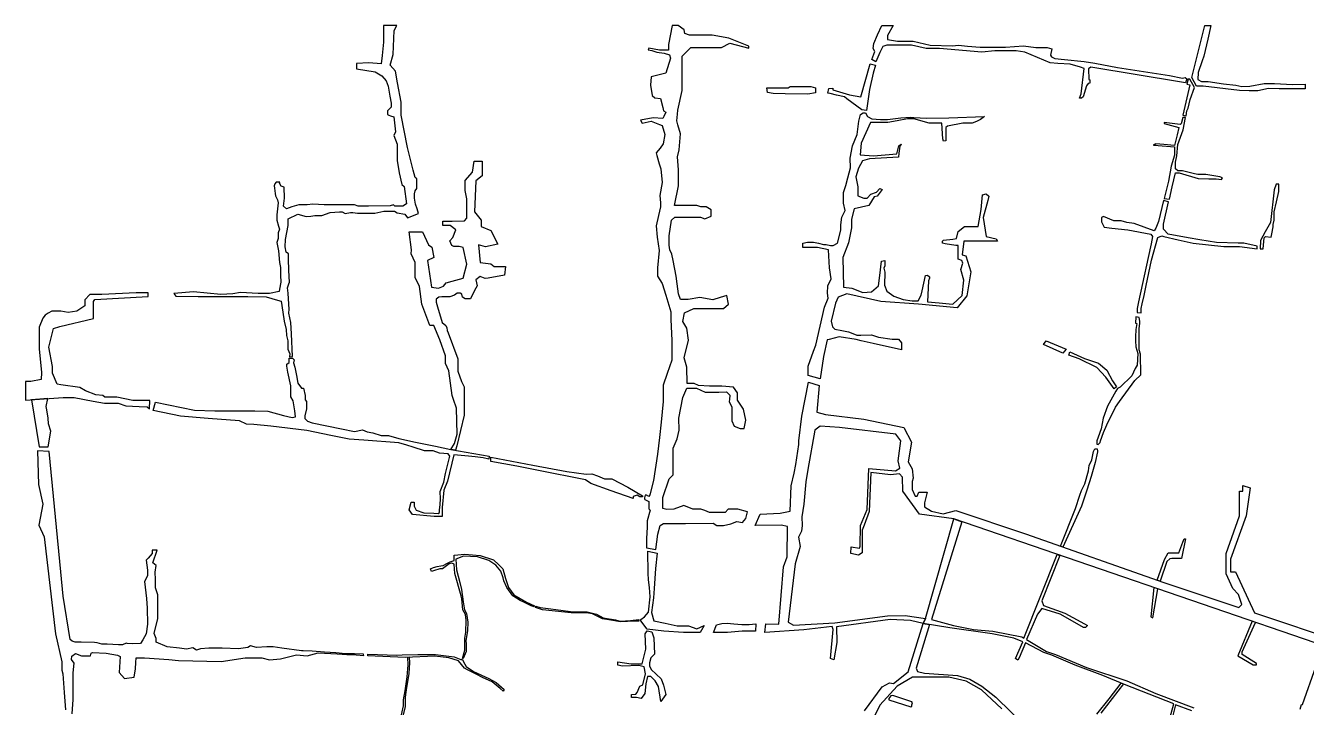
# Model space of a CAD drawing. Header units: metres. Extents: x -9167 to -1723, y 21 to 5043.
# Drawn here: x -9167 to -4713, y 2672 to 5043 of the extents above; entities that cross this region are included whole.
import ezdxf

# ---------------------------------------------------------------- set-up
doc = ezdxf.new("R2010")
doc.units = ezdxf.units.M
doc.header["$MEASUREMENT"] = 0
doc.layers.add('水网', color=141, linetype='Continuous')

msp = doc.modelspace()

# ---------------------------------------------------------------- linework, layer by layer
at = {"layer": '水网'}
msp.add_lwpolyline([(-8250.1, 3891.3), (-8239.2, 3891.9), (-8242.5, 3970.8), (-8244.4, 4010.5), (-8251.5, 4043.4), (-8251.3, 4056.9), (-8253.1, 4092.3), (-8254.1, 4112.2), (-8256, 4131.3), (-8251.4, 4144.5), (-8249.4, 4150.2), (-8251.7, 4191.4), (-8252.5, 4231.4), (-8252.8, 4249), (-8261.7, 4255.2), (-8264.2, 4274.1), (-8263.1, 4299.4), (-8254.1, 4348.4), (-8254.1, 4370.7), (-8220.2, 4387.7), (-8191.5, 4379.1), (-8175.8, 4380.4), (-8161, 4382.8), (-8145.3, 4382.8), (-8137.1, 4382.8), (-8108.4, 4392.5), (-8075.9, 4395.5), (-8066.4, 4395.5), (-8055.6, 4389.6), (-8037.9, 4393.2), (-8029.5, 4393.2), (-8013.2, 4391), (-7969, 4391), (-7952.4, 4391), (-7921, 4397.6), (-7884.1, 4397.6), (-7874.7, 4391.7), (-7848.9, 4387.4), (-7838.8, 4374.6), (-7800.9, 4389.3), (-7806.1, 4405.3), (-7811.4, 4421.5), (-7814.4, 4443.4), (-7814.4, 4458.1), (-7812.2, 4468.7), (-7807.1, 4476.5), (-7807.1, 4497.4), (-7807.1, 4509.6), (-7812.6, 4514.3), (-7819.1, 4540.5), (-7830.7, 4587), (-7838.9, 4619.5), (-7861.5, 4731.1), (-7861.5, 4776.8), (-7874.4, 4844.1), (-7881.4, 4884.5), (-7899.5, 4905), (-7889, 4942.9), (-7886.1, 5026.2), (-7876.4, 5043.1), (-7922.3, 5043.1), (-7922.3, 5017), (-7922.3, 4985.7), (-7927.6, 4939.4), (-7931, 4910.1), (-7973.3, 4914.1), (-8017.1, 4911.6), (-8017.1, 4892.3), (-7951.5, 4882), (-7928.8, 4868.1), (-7913.8, 4851.4), (-7906.5, 4832.3), (-7900.6, 4797.9), (-7896.5, 4773.7), (-7896.5, 4759), (-7909.1, 4746.1), (-7908.7, 4734.4), (-7903.9, 4731.9), (-7898.2, 4729.1), (-7886.9, 4726), (-7881.5, 4673.1), (-7887.3, 4661.4), (-7874.7, 4630.8), (-7874.7, 4573.8), (-7868.4, 4531), (-7858.4, 4490.7), (-7850.4, 4483), (-7842.6, 4422.8), (-7854.9, 4414.7), (-7883.8, 4414.7), (-7887.6, 4420), (-7899.9, 4416.4), (-7974.5, 4415.2), (-8010.3, 4414.6), (-8023.7, 4419.5), (-8105, 4419.5), (-8129.5, 4419.5), (-8168.4, 4422.5), (-8188.3, 4419.4), (-8216.9, 4419.4), (-8241.2, 4412.3), (-8259.6, 4405.4), (-8270.6, 4415.6), (-8267.5, 4443.3), (-8268.5, 4481.7), (-8278, 4484.5), (-8284.7, 4494.7), (-8282.8, 4498.3), (-8296, 4498.3), (-8300.8, 4492.2), (-8302.8, 4485.5), (-8302, 4478.2), (-8299.5, 4459.1), (-8298.4, 4450.5), (-8291.6, 4436.6), (-8288.9, 4426.2), (-8293.5, 4385.5), (-8293.5, 4366.2), (-8287.8, 4346.1), (-8284.5, 4334.6), (-8288.8, 4322), (-8288.8, 4312), (-8288.8, 4302.3), (-8293.1, 4288.3), (-8288.2, 4259.6), (-8284.8, 4219.3), (-8280.8, 4202.3), (-8280.8, 4174.6), (-8280, 4150.2), (-8284.1, 4126.7), (-8285.6, 4118.4), (-8319.7, 4111.4), (-8358, 4111.4), (-8419.6, 4114.3), (-8446.9, 4110.4), (-8487.8, 4108.1), (-8583.1, 4117.6), (-8651.8, 4110.9), (-8644.7, 4102.2), (-8566.9, 4101), (-8460.7, 4100.6), (-8395, 4101.3), (-8330.5, 4099.7), (-8291.1, 4088.3), (-8278.7, 4084.7), (-8272.7, 4045.9), (-8268.5, 4014.9), (-8261.1, 3986.2), (-8259.5, 3965.5), (-8254.9, 3946.9), (-8254.9, 3918), (-8248.3, 3901.5)], close=True, dxfattribs=at)
for points in [[(-7013.5, 3394.5), (-6999.6, 3387.8), (-6999.6, 3362.7), (-6995.2, 3357.7), (-7006.1, 3320.8), (-7006.1, 3299), (-7008.5, 3259.7), (-7008.5, 3227.1), (-6976.1, 3221), (-6968.6, 3274.3), (-6960.5, 3304.2), (-6948.9, 3311.5), (-6873, 3311.5), (-6776.8, 3312.9), (-6763.7, 3304), (-6739.8, 3304), (-6715.3, 3310.1), (-6694.3, 3318.9), (-6673.7, 3315.4), (-6662.1, 3328.3), (-6656.5, 3351.7), (-6690.6, 3361.4), (-6723.7, 3361.4), (-6734.6, 3350.2), (-6788.8, 3350.2), (-6805.4, 3356.1), (-6819.3, 3361), (-6846.7, 3361), (-6878.1, 3373.7), (-6913, 3361.2), (-6937.9, 3360.1), (-6951.3, 3364), (-6951.3, 3377.4), (-6951.3, 3401.6), (-6928.9, 3467.1), (-6914.9, 3480.3), (-6914.9, 3542.8), (-6914.9, 3573.7), (-6901, 3606.3), (-6895, 3635.6), (-6895.9, 3677.3), (-6881.4, 3749.2), (-6868.4, 3782.2), (-6834.3, 3782.2), (-6804, 3768.5), (-6756.2, 3768.5), (-6730.1, 3769.7), (-6722.1, 3761.5), (-6718, 3757.2), (-6718.9, 3742.3), (-6720.5, 3735.2), (-6711.7, 3715.9), (-6711.7, 3687.3), (-6711.7, 3668.1), (-6703.6, 3649.6), (-6681.9, 3642), (-6668.8, 3642), (-6663.2, 3671.3), (-6670.6, 3709.2), (-6691.9, 3739.8), (-6691.9, 3765.3), (-6705.6, 3786), (-6745.6, 3789.1), (-6788.8, 3789.1), (-6827, 3791.9), (-6842.3, 3798.9), (-6866.8, 3798.9), (-6867.6, 3855.4), (-6876.9, 3887.4), (-6862.4, 3949.5), (-6867.4, 3990.4), (-6882.3, 4013.8), (-6876.4, 4043.7), (-6843.4, 4059.3), (-6803, 4059.3), (-6740.8, 4059.4), (-6723.1, 4074.5), (-6729.2, 4104.3), (-6752.3, 4097.2), (-6777.1, 4089.5), (-6823.1, 4096.9), (-6862.9, 4090.9), (-6889.8, 4090.9), (-6897.2, 4110.1), (-6901.9, 4144.4), (-6905.5, 4171.2), (-6915.5, 4225.7), (-6919.5, 4247.8), (-6926.9, 4262.8), (-6929.7, 4279.9), (-6928.8, 4312.1), (-6921.4, 4366.4), (-6909.1, 4376.9), (-6871.3, 4376.9), (-6847.7, 4376.9), (-6819.8, 4376.9), (-6805.1, 4371.1), (-6783.5, 4380), (-6783.5, 4390.7), (-6783.5, 4401.8), (-6801, 4412.6), (-6818.6, 4412.6), (-6833.4, 4417.1), (-6855.1, 4417.1), (-6866.5, 4417.4), (-6877.6, 4417.4), (-6896.2, 4417.4), (-6910.3, 4417.4), (-6896.9, 4485.3), (-6896.5, 4541.2), (-6900, 4586.2), (-6894.5, 4611), (-6890.3, 4666.9), (-6899.1, 4698.2), (-6902.7, 4711.4), (-6900.3, 4735.2), (-6898.8, 4748.8), (-6884.1, 4817), (-6884.1, 4859.2), (-6884.1, 4936.7), (-6854, 4967.4), (-6747, 4967.4), (-6717.9, 4982.2), (-6652.6, 4964.6), (-6652.6, 4971.4), (-6721.5, 4999.2), (-6779.3, 5009.3), (-6824.2, 5009.3), (-6858.3, 5009.3), (-6875.3, 5015.9), (-6876.6, 5028.3), (-6897.7, 5043.1), (-6918.5, 5043.1), (-6931.5, 4977.3), (-6931.5, 4957.7), (-6962.7, 4957.7), (-6999.6, 4964.4), (-7002.5, 4958.8), (-6989.2, 4956.7), (-6971.8, 4950.2), (-6947.2, 4947.2), (-6928.6, 4941.2), (-6924.5, 4929.8), (-6940.8, 4877.7), (-6977.7, 4868), (-6991.6, 4864.4), (-6994.3, 4836.4), (-6988.3, 4800.3), (-6979.5, 4791.9), (-6959.5, 4790.1), (-6951.8, 4757.7), (-6949.3, 4747.2), (-6940.9, 4742.5), (-6947.8, 4727.5), (-6951.3, 4719.7), (-6984.6, 4722.5), (-7029.2, 4714.4), (-7022.7, 4703.2), (-6991.4, 4711), (-6963.1, 4699.3), (-6953.9, 4695.6), (-6944.8, 4664.1), (-6949.6, 4631.9), (-6960.4, 4617), (-6974.6, 4600.9), (-6972.4, 4591.3), (-6963.9, 4562.7), (-6958.6, 4544.8), (-6954, 4497.5), (-6961.2, 4451.7), (-6959.8, 4426.8), (-6959.8, 4412.6), (-6966.7, 4382.4), (-6974.8, 4347.1), (-6971.2, 4306.7), (-6963.6, 4260.8), (-6969.9, 4200.2), (-6969.9, 4172), (-6969.9, 4172), (-6953.7, 4145.9), (-6941.3, 4105.9), (-6923.4, 4047.8), (-6923.4, 4021.3), (-6920.2, 3947.7), (-6920.2, 3879.4), (-6936.2, 3832.9), (-6950.3, 3792.1), (-6950.3, 3761.7), (-6950.3, 3735.6), (-6957.3, 3664), (-6962.5, 3610.5), (-6969.8, 3552.3), (-6984.2, 3460.9), (-6996.3, 3411.1), (-7000.3, 3405.8), (-7008.5, 3409.9), (-7012.6, 3409.9), (-7014.9, 3400.9), (-7015.3, 3397.5), (-7013.5, 3394.5)], [(-5134.5, 4862.9), (-5129.6, 4858.4), (-5133.8, 4844.6), (-5147.6, 4846.8), (-5462.5, 4898), (-5471.5, 4892.4), (-5470.2, 4856), (-5466.3, 4854.7), (-5466.3, 4842.7), (-5472.2, 4841.9), (-5477.7, 4833.7), (-5489.7, 4795.2), (-5495.7, 4790.8), (-5502.7, 4790.8), (-5496.2, 4806.2), (-5485.7, 4893.8), (-5498.7, 4898.9), (-5534.4, 4908.7), (-5577.8, 4911.8), (-5604.4, 4913.7), (-5692, 4950.7), (-5722.8, 4955.3), (-5796.3, 4955.6), (-5841.5, 4950.6), (-5989.1, 4963.7), (-6035.4, 4963.7), (-6086.9, 4974.9), (-6172.5, 4974.9), (-6186.7, 4970.4), (-6197, 4949.4), (-6207.1, 4924.7), (-6210.3, 4916.9), (-6224.3, 4925), (-6214.6, 4953.1), (-6219.4, 4963.6), (-6217.8, 4981.2), (-6204.2, 5011.3), (-6189.7, 5043.1), (-6150.3, 5043.1), (-6169.6, 5008.3), (-6169.6, 4995.3), (-6135.3, 4989), (-6097.2, 4989), (-6080.5, 4988.7), (-6021.5, 4975), (-5944.5, 4972.3), (-5922.7, 4974.8), (-5891.9, 4971.4), (-5847.6, 4968.3), (-5831.5, 4968.3), (-5759.1, 4968.3), (-5697.3, 4972.4), (-5654.5, 4966.6), (-5628.6, 4967), (-5614.7, 4967), (-5598.6, 4962.1), (-5602.9, 4940), (-5599.2, 4933.9), (-5587.9, 4929.1), (-5554.5, 4925.6), (-5486.3, 4918.4), (-5448.6, 4912.4), (-5370.5, 4897.4), (-5189.4, 4869.3), (-5143.6, 4860.3), (-5134.5, 4862.9)], [(-5111.6, 4862.5), (-5065.9, 5043.1), (-5045.4, 5043.1), (-5056, 4996.3), (-5069.5, 4937.1), (-5075.3, 4920.8), (-5089.4, 4879.9), (-5090.8, 4855.3), (-5077.5, 4848.1), (-5054.5, 4848.1), (-5001.4, 4840.9), (-4958.5, 4836.5), (-4938, 4831.2), (-4910.2, 4832.9), (-4859.9, 4841.3), (-4824.4, 4841.3), (-4761.1, 4838.4), (-4718.1, 4839.3), (-4718.1, 4823.7), (-4807.9, 4823.7), (-4844.6, 4824.1), (-4882.2, 4815.7), (-4912.2, 4815.7), (-4946.3, 4817.4), (-5072.2, 4832.8), (-5095, 4832.8), (-5111.6, 4862.5)], [(-6374.4, 4824.5), (-6359.9, 4825.3), (-6359.9, 4819.8), (-6301.8, 4802.6), (-6262.3, 4795.7), (-6230.4, 4909.9), (-6211.5, 4905.3), (-6220.4, 4877.5), (-6233.1, 4820.5), (-6242.7, 4747.6), (-6259.3, 4750.6), (-6311.4, 4788.7), (-6320, 4795), (-6346.8, 4801.1), (-6369.7, 4806.4), (-6378, 4808.3), (-6374.4, 4824.5)], [(-5124.2, 4857), (-5128.5, 4839.2), (-5119.1, 4836.9), (-5142.4, 4731.2), (-5131.8, 4728.8), (-5129.6, 4746.4), (-5124.2, 4756), (-5117.7, 4785.8), (-5102.3, 4828), (-5118.6, 4857), (-5124.2, 4857)], [(-6589.5, 4826.3), (-6515.7, 4827.1), (-6508.5, 4831.7), (-6466, 4831.7), (-6436.5, 4831.7), (-6420.5, 4826.9), (-6420.5, 4817.1), (-6420.5, 4809.4), (-6447.5, 4804.1), (-6525.9, 4805.6), (-6567.8, 4806.4), (-6587.8, 4810.9), (-6589.5, 4826.3)], [(-6264.1, 4734.3), (-6254.4, 4740.1), (-6246.2, 4740.1), (-6239.6, 4727), (-6225, 4719.3), (-6194.3, 4716.6), (-6169.9, 4716.6), (-6123.9, 4722.3), (-6090.3, 4725), (-6078.3, 4723.7), (-6034.2, 4721.6), (-5956.8, 4721.8), (-5832.6, 4726.4), (-5846.4, 4716.3), (-5860.8, 4709.4), (-5875.9, 4703.9), (-5908.6, 4703.9), (-5961, 4693.4), (-5967.4, 4688.6), (-5967.4, 4642.7), (-5975.1, 4641.1), (-5977.6, 4648.7), (-5981.2, 4703.5), (-6025.3, 4703.5), (-6078.1, 4719), (-6100.7, 4719), (-6136.5, 4711.4), (-6168.9, 4706.6), (-6229.1, 4706.6), (-6261.9, 4633.8), (-6265.1, 4594), (-6218.9, 4590.5), (-6137.2, 4596.6), (-6131, 4624.6), (-6122.3, 4631.1), (-6120.9, 4629.6), (-6126.6, 4624.2), (-6130.3, 4599.5), (-6132, 4585.9), (-6233.1, 4579.3), (-6256.7, 4572.9), (-6271.3, 4546.7), (-6279.6, 4516.8), (-6272.6, 4482.9), (-6273.4, 4450.8), (-6252.4, 4442.6), (-6240.6, 4442.6), (-6228.1, 4456.7), (-6207.8, 4463.6), (-6196.4, 4477), (-6189.1, 4473.1), (-6206.3, 4450), (-6216, 4447.1), (-6234.4, 4416.9), (-6286.2, 4405.4), (-6295.3, 4370.1), (-6295.3, 4339.8), (-6305.9, 4287.1), (-6325.8, 4236.4), (-6323.4, 4133.1), (-6293.7, 4130.1), (-6255.8, 4114.4), (-6225.8, 4117.6), (-6201.3, 4137.5), (-6196.7, 4173.8), (-6190.3, 4224), (-6179.8, 4225.7), (-6179.8, 4218.5), (-6179.8, 4208.1), (-6183, 4200), (-6179.4, 4185.3), (-6180, 4139.9), (-6172.7, 4119.3), (-6148.3, 4101.8), (-6116.1, 4090.3), (-6084.4, 4086.4), (-6063.7, 4086.4), (-6052.8, 4105.9), (-6049.3, 4120.5), (-6037.6, 4173.7), (-6031.3, 4175.5), (-6024.2, 4168.9), (-6024.2, 4164.2), (-6027.6, 4155.6), (-6031, 4082.3), (-5990.6, 4078.6), (-5955.8, 4075.5), (-5943, 4074.3), (-5910.9, 4104.4), (-5904.4, 4157.8), (-5914.6, 4195.3), (-5907.5, 4216.8), (-5912, 4226.6), (-5924.7, 4230.6), (-5924.7, 4260.1), (-5924.7, 4278.5), (-5932.3, 4278.5), (-5969.5, 4284.5), (-5978.5, 4286), (-5978.5, 4290.7), (-5978.5, 4293.6), (-5975.7, 4296.8), (-5943.3, 4300.8), (-5930.2, 4302.4), (-5923.7, 4327.3), (-5902.8, 4344.9), (-5874.5, 4344.9), (-5855, 4344.9), (-5844.1, 4403.8), (-5839.3, 4454.9), (-5826.5, 4458.2), (-5817.4, 4449.4), (-5821.2, 4435.1), (-5837.6, 4375.6), (-5826.7, 4309.4), (-5791.6, 4301.8), (-5787.9, 4292.9), (-5904.1, 4292.9), (-5910.7, 4245.3), (-5897.4, 4242.1), (-5880.4, 4186.5), (-5894.5, 4103.6), (-5927.9, 4061.4), (-6062.7, 4073.7), (-6193, 4084), (-6311.7, 4110.7), (-6342, 4098.4), (-6351.1, 4077.7), (-6366, 4015), (-6361.4, 3995.3), (-6353.1, 3987.7), (-6328.5, 3982.9), (-6306, 3978.4), (-6290, 3971.7), (-6277.2, 3966.4), (-6262.8, 3966.4), (-6226, 3967.2), (-6201.4, 3959), (-6153.8, 3952), (-6131.5, 3952), (-6120.8, 3939.3), (-6120.8, 3922.7), (-6120.8, 3915.1), (-6219.7, 3937.6), (-6261.8, 3947.2), (-6278.9, 3951.1), (-6337.9, 3960.3), (-6372.7, 3951.8), (-6379.7, 3950.1), (-6392.4, 3892.6), (-6403.7, 3815.1), (-6446.3, 3826.5), (-6446.3, 3858.7), (-6427.4, 3910.7), (-6419.8, 3931.5), (-6389, 4063.4), (-6376, 4094.9), (-6378.3, 4112.1), (-6377.8, 4138.5), (-6365.6, 4162.5), (-6372, 4200.8), (-6375.7, 4262.7), (-6413.2, 4271.8), (-6450.7, 4271.8), (-6464.7, 4271.8), (-6464.7, 4286.7), (-6448.3, 4289.6), (-6427.4, 4289.6), (-6410.5, 4285.9), (-6392, 4281.8), (-6383, 4281.8), (-6367.7, 4278), (-6358.4, 4278), (-6344.2, 4286.7), (-6332.7, 4331.1), (-6332.7, 4350.6), (-6329, 4376.8), (-6320.6, 4393.5), (-6317.4, 4400), (-6323.2, 4425.5), (-6323.2, 4462.7), (-6314.8, 4487.3), (-6308.1, 4513.6), (-6299.1, 4548.5), (-6300, 4581.6), (-6291.3, 4625.3), (-6275.1, 4664.9), (-6270.1, 4710.6), (-6264.1, 4734.3)], [(-5207.9, 4442.2), (-5189.5, 4439), (-5179.6, 4482.9), (-5168.8, 4531.3), (-5155.6, 4531.2), (-5090.2, 4510.8), (-5052.1, 4510.3), (-5027.1, 4510), (-5009, 4507.3), (-5005.3, 4513.4), (-5014, 4517.6), (-5063.2, 4524.7), (-5090.4, 4524.7), (-5102.3, 4527), (-5144.3, 4538.5), (-5160.8, 4538.5), (-5169, 4545.1), (-5169, 4554), (-5169, 4567.9), (-5163.7, 4589.8), (-5160.3, 4630.1), (-5151.1, 4654.7), (-5141.6, 4680.4), (-5134, 4723.7), (-5143.4, 4723.7), (-5148.2, 4701.4), (-5152.2, 4698.8), (-5207.9, 4706), (-5207.9, 4703.1), (-5156.5, 4688.8), (-5162.5, 4663.5), (-5172, 4626.5), (-5209.1, 4629.5), (-5236.7, 4631.8), (-5245, 4628.9), (-5245.3, 4627), (-5235.9, 4627), (-5228.3, 4626.3), (-5171.7, 4621.6), (-5172.4, 4592.5), (-5183.3, 4554), (-5192.8, 4501.7), (-5207.9, 4442.2)], [(-7688.8, 3569), (-7675.3, 3590), (-7666.1, 3622), (-7669.3, 3712.7), (-7678.8, 3742.1), (-7683.4, 3756.5), (-7695.6, 3842.8), (-7707.1, 3868.2), (-7707.1, 3894.2), (-7727, 3950.3), (-7747.7, 4000.3), (-7761.3, 4000.3), (-7789.4, 4073.9), (-7797.7, 4135.9), (-7812.2, 4167.5), (-7812.2, 4219.4), (-7825.9, 4248.9), (-7825.1, 4263.2), (-7833.5, 4325.7), (-7794.4, 4325.7), (-7787, 4325.7), (-7766.2, 4281), (-7754.4, 4272.5), (-7747.3, 4236.3), (-7769.2, 4225.7), (-7756.1, 4133.8), (-7730.9, 4129.8), (-7714.1, 4136.6), (-7705, 4148.8), (-7683.7, 4154.6), (-7658.8, 4161.4), (-7645.4, 4165), (-7633.4, 4213), (-7645.4, 4271.3), (-7659.6, 4274.6), (-7678.2, 4274.6), (-7685.3, 4278.2), (-7692.4, 4294.4), (-7682, 4306.3), (-7671.4, 4333.2), (-7690.6, 4348.3), (-7715.9, 4348.3), (-7715.9, 4363), (-7683.6, 4363), (-7640.5, 4363.7), (-7640.5, 4363.7), (-7633.1, 4373), (-7633.1, 4382.4), (-7632.5, 4440.1), (-7639.1, 4470), (-7639.1, 4491.1), (-7639.1, 4504.6), (-7613.1, 4533.8), (-7607.5, 4572), (-7579.3, 4572), (-7579.3, 4520.8), (-7601.4, 4503.5), (-7606, 4395.9), (-7582.5, 4366.8), (-7582.5, 4344.2), (-7549.4, 4329.9), (-7525.5, 4283.4), (-7567.5, 4273.6), (-7592.2, 4280.4), (-7586.7, 4219.4), (-7549.3, 4214.4), (-7538, 4205.5), (-7498.5, 4205.5), (-7502.4, 4174.8), (-7558.7, 4164.5), (-7569.5, 4163.2), (-7586.6, 4170.8), (-7601.9, 4158.9), (-7597.1, 4137.7), (-7606.3, 4121.3), (-7620.1, 4092.5), (-7638.3, 4092.5), (-7647.6, 4098.8), (-7650.1, 4109.3), (-7656.6, 4112.6), (-7666, 4112.6), (-7675.7, 4105.6), (-7692.3, 4099.8), (-7705.4, 4099.8), (-7719.3, 4099.8), (-7729.7, 4099.1), (-7740, 4091.9), (-7740, 4081.3), (-7734.5, 4065.3), (-7718.3, 4010.5), (-7705.7, 3999.9), (-7702.6, 3991.6), (-7700.8, 3982.8), (-7697.6, 3974.4), (-7664.1, 3884.1), (-7664.1, 3849), (-7664.1, 3841.4), (-7651, 3805.5), (-7642.4, 3787), (-7642.4, 3765), (-7642.4, 3709.1), (-7642.4, 3687.9), (-7668.1, 3581), (-7671.8, 3566), (-7688.8, 3569)], [(-4818.9, 4491.6), (-4824.9, 4472.2), (-4838.6, 4358.2), (-4856.8, 4325.3), (-4873, 4295.8), (-4874.3, 4267.1), (-4864.1, 4267.1), (-4860.4, 4305.1), (-4855.6, 4309.5), (-4835.4, 4307.7), (-4833.4, 4318.8), (-4829.2, 4342.9), (-4829.2, 4351.1), (-4825.9, 4366.6), (-4825.9, 4395.8), (-4816.8, 4429.7), (-4809.4, 4466.2), (-4809.4, 4491.9), (-4818.9, 4491.6)], [(-5302.1, 4045.1), (-5287.6, 4044.5), (-5287.6, 4059), (-5283.9, 4075.8), (-5277.6, 4104.1), (-5270, 4138.6), (-5252.3, 4227.7), (-5229.8, 4305.6), (-5216.3, 4312), (-5208.8, 4309.1), (-5159, 4298), (-5107.6, 4286.5), (-5000.7, 4275.2), (-4946.3, 4275.2), (-4884.5, 4266.3), (-4884.5, 4275.4), (-4931, 4286), (-4950.1, 4286), (-5026.4, 4288.4), (-5083.7, 4298.3), (-5124.2, 4305.2), (-5194.4, 4317.4), (-5210.2, 4334.8), (-5210.2, 4352.2), (-5210.2, 4352.2), (-5192.6, 4429.9), (-5210.5, 4434.4), (-5227.9, 4362.2), (-5236.9, 4338), (-5242.5, 4329.7), (-5312.7, 4354.7), (-5338.2, 4358.1), (-5357.3, 4363.9), (-5383.3, 4363.9), (-5419.3, 4379), (-5426.3, 4375.3), (-5426.3, 4360.3), (-5416.3, 4341.8), (-5389.7, 4338.8), (-5333.7, 4332.4), (-5254.5, 4317.8), (-5248.8, 4309.7), (-5253.2, 4283.6), (-5263.3, 4236.4), (-5283, 4146.7), (-5296.8, 4082.5), (-5302, 4058.7), (-5302.1, 4045.1)], [(-8736.7, 3710.5), (-8735.7, 3738.7), (-8794.7, 3738.7), (-8849.5, 3750.3), (-8892.3, 3750.3), (-8898.6, 3756.4), (-8922.5, 3759.3), (-8958.9, 3772.4), (-8978.2, 3784.1), (-9045.1, 3794.2), (-9057.2, 3796), (-9073.6, 3833.7), (-9073.6, 3857.4), (-9086.7, 3924.5), (-9070.1, 3989.7), (-9048.7, 3997), (-8931.5, 4024.3), (-8930.9, 4083.5), (-8926.2, 4090.2), (-8740.9, 4100.7), (-8740.9, 4113.1), (-8782.9, 4113.1), (-8902, 4108), (-8943.8, 4108), (-8961.3, 4089.3), (-8961.3, 4068.6), (-8989.2, 4049.8), (-9019.5, 4045.1), (-9044.8, 4049.6), (-9076.2, 4049.6), (-9088.8, 4042.6), (-9099.2, 4036), (-9106.8, 4025.2), (-9120.2, 3993.7), (-9120.2, 3962.1), (-9120.2, 3940.1), (-9120.2, 3917.3), (-9114.5, 3860.5), (-9112.2, 3836.5), (-9112.8, 3812.5), (-9149.5, 3804.8), (-9167.2, 3805.8), (-9167.2, 3740.5), (-9037, 3749.1), (-8998.1, 3749.1), (-8932.3, 3737.3), (-8893.2, 3730.1), (-8845, 3730.1), (-8819.2, 3720.7), (-8772.5, 3718.7), (-8744.9, 3717.5), (-8736.7, 3710.5)], [(-5305.9, 4030.6), (-5307.1, 4008.3), (-5303.3, 4006.5), (-5306.2, 3985.8), (-5307.8, 3961.1), (-5307.8, 3947), (-5306.5, 3925.5), (-5302.9, 3914.3), (-5299.1, 3902.4), (-5302.2, 3862.3), (-5308.5, 3850.6), (-5320.6, 3825.1), (-5360.9, 3785), (-5369.8, 3781.4), (-5376.4, 3772), (-5404.5, 3719.3), (-5420.1, 3677.2), (-5426.8, 3640.9), (-5437.2, 3611.6), (-5441.9, 3598.5), (-5441.9, 3587.5), (-5437.1, 3586.3), (-5430, 3593.2), (-5429.3, 3598.5), (-5418.8, 3627.5), (-5407.4, 3654.7), (-5377.7, 3715.9), (-5363.1, 3735.4), (-5309.9, 3809), (-5289.4, 3828.8), (-5290.4, 3900), (-5294.9, 3915.9), (-5294.8, 3989.6), (-5292.5, 4007.4), (-5292.5, 4015.1), (-5294.7, 4027.4), (-5305.9, 4030.6)], [(-5618.5, 3946.5), (-5548.9, 3917.3), (-5559.7, 3903.3), (-5627.2, 3934), (-5618.5, 3946.5)], [(-7555.5, 3545.2), (-7556, 3535), (-7576.4, 3539.9), (-7603.9, 3543.1), (-7627.2, 3545.5), (-7678.1, 3549.8), (-7699.8, 3459), (-7713, 3427.6), (-7718.7, 3367.3), (-7718.7, 3346), (-7718.7, 3335.6), (-7746.5, 3335.6), (-7822.3, 3342.8), (-7833.2, 3359.5), (-7826, 3385.9), (-7815.9, 3385.9), (-7815.9, 3371.5), (-7808.6, 3357.2), (-7782.6, 3348.3), (-7748.1, 3347.1), (-7732.4, 3346.6), (-7727.9, 3350), (-7727.9, 3357.6), (-7726, 3377.3), (-7724.2, 3397.3), (-7725.8, 3422.2), (-7712.5, 3454.9), (-7707, 3485), (-7691.7, 3546), (-7697.3, 3553.3), (-7727.7, 3555.5), (-7749.8, 3564.2), (-7780.4, 3564.2), (-7819.5, 3576.4), (-7841.9, 3583.4), (-7869.2, 3592), (-7991, 3601), (-8042.4, 3604.8), (-8105.6, 3617.9), (-8188.8, 3635.1), (-8314.3, 3649.5), (-8374, 3656.3), (-8399.3, 3656.8), (-8423.9, 3668.1), (-8532, 3676.4), (-8628.1, 3684.2), (-8723.6, 3704.7), (-8715.3, 3733.3), (-8579.9, 3705.9), (-8509, 3703.1), (-8463.4, 3703.1), (-8370.1, 3702.7), (-8325.3, 3702.5), (-8270.5, 3687.1), (-8240.2, 3679.7), (-8229.1, 3682.3), (-8230.5, 3702.9), (-8236.3, 3737.9), (-8244.6, 3751.5), (-8244.6, 3789.7), (-8254.8, 3838.1), (-8259.1, 3858.5), (-8259.1, 3865.5), (-8250.9, 3871.6), (-8250.9, 3886.5), (-8239.3, 3886.5), (-8233.6, 3881.1), (-8235.2, 3870.5), (-8230.7, 3855.2), (-8225.6, 3826.6), (-8220.9, 3799.7), (-8208.3, 3782.5), (-8200.9, 3782.5), (-8194.6, 3756.8), (-8194.6, 3741.5), (-8191, 3735.4), (-8190.2, 3710.5), (-8196, 3685.5), (-8196, 3677), (-8187.1, 3666.9), (-8170.7, 3661.2), (-8069.2, 3640.8), (-8023.4, 3631.6), (-7996, 3637.1), (-7979.5, 3629.7), (-7959.2, 3627), (-7931.2, 3616.9), (-7905, 3616.9), (-7869.8, 3606.7), (-7811.6, 3594.6), (-7741.9, 3580.1), (-7688.8, 3569), (-7555.5, 3545.2)], [(-5535.6, 3908.9), (-5485.2, 3885.5), (-5435.9, 3869.1), (-5406.9, 3844.2), (-5388.1, 3807.5), (-5373.3, 3787.3), (-5382.2, 3780), (-5410.5, 3820.3), (-5442, 3853.9), (-5503.3, 3884.1), (-5539.4, 3897.1), (-5535.6, 3908.9)], [(-4642.7, 2882.5), (-5939.5, 3327.2), (-6059.3, 3344.4), (-6116.7, 3424.1), (-6117.3, 3472.5), (-6128.1, 3484.5), (-6159.2, 3480.1), (-6228.5, 3488.8), (-6233.4, 3353.1), (-6251.5, 3305.6), (-6257.9, 3288.4), (-6257.9, 3209.4), (-6271.4, 3201), (-6297.7, 3207), (-6296.7, 3230.8), (-6267.7, 3225.8), (-6265.2, 3232.5), (-6264.2, 3304.8), (-6240.9, 3359.9), (-6235.1, 3502.8), (-6141.7, 3495.1), (-6127.6, 3504), (-6133.3, 3529.6), (-6123.7, 3599.3), (-6141, 3621.7), (-6337.5, 3645.5), (-6404.1, 3650), (-6423.1, 3635.7), (-6447.2, 3499.6), (-6454.2, 3456.5), (-6461.2, 3378.3), (-6468.2, 3334.7), (-6466.3, 3304.3), (-6468.8, 3285.3), (-6479, 3263.8), (-6473.9, 3231.5), (-6490.9, 3171.4), (-6515.5, 2967.7), (-6497, 2958.2), (-6352.6, 2966.5), (-6170.1, 2990.6), (-6109, 2991.9), (-6038.4, 2980.5), (-6045.6, 2963.7), (-6089.5, 2974), (-6160.5, 2977.1), (-6347.8, 2951.9), (-6345.9, 2897), (-6356.5, 2836.8), (-6368, 2841.7), (-6359.2, 2942.4), (-6362.3, 2953), (-6460.9, 2941.2), (-6596.7, 2932.4), (-6592.9, 2962.2), (-6547.9, 2961), (-6532.2, 3160.8), (-6519.1, 3196), (-6518.3, 3300.7), (-6539.5, 3305.5), (-6630.4, 3304.7), (-6612.4, 3343.5), (-6543.3, 3347.7), (-6508.8, 3354.6), (-6505.3, 3442.6), (-6494.5, 3486.3), (-6488.9, 3516.6), (-6478.2, 3586.2), (-6478.6, 3598.9), (-6468.1, 3684.6), (-6444.6, 3802.5), (-6407.9, 3791.7), (-6416, 3698.5), (-6385.2, 3690), (-6252.2, 3674.3), (-6113.6, 3645.6), (-6086, 3594.7), (-6097.6, 3526), (-6084.8, 3501.9), (-6080.7, 3469), (-6083.8, 3457), (-6083.8, 3429.4), (-6073.8, 3406.8), (-6067.1, 3406.8), (-6060.8, 3420.6), (-6032, 3420.6), (-6041.4, 3383.4), (-6041.4, 3368.8), (-6017.3, 3354.5), (-5976.3, 3345), (-5932.1, 3356.1), (-5690.6, 3274.9), (-5209.4, 3106.3), (-4947.8, 3018.7), (-4938.3, 3029.6), (-4949.3, 3064.1), (-4969.4, 3084.9), (-4992.8, 3136.7), (-4992.8, 3206.6), (-4945.7, 3337.5), (-4945.7, 3423.9), (-4934.7, 3423.9), (-4934.7, 3443.1), (-4908.6, 3435.1), (-4923.3, 3338.6), (-4977.5, 3186.8), (-4977.5, 3143.1), (-4960.1, 3143.1), (-4894.1, 3000.7), (-4589, 2898.7)], [(-9146.6, 3741.9), (-9120.3, 3578.5), (-9088.8, 3578.5), (-9079.3, 3633), (-9087.8, 3657.6), (-9088.5, 3677.5), (-9093.5, 3707.2), (-9095.3, 3718.2), (-9089.5, 3745.6), (-9146.6, 3741.9)], [(-7990.7, 2852.5), (-7991.9, 2856.4), (-8023.8, 2858.3), (-8054.9, 2858.3), (-8088.6, 2861.6), (-8127.8, 2863.9), (-8170.2, 2867.4), (-8201.6, 2868.5), (-8208.1, 2868.1), (-8276.5, 2878.1), (-8306.4, 2882.4), (-8327.9, 2882.4), (-8364.1, 2880.6), (-8385.3, 2885.9), (-8394.5, 2880), (-8427, 2875.6), (-8484.2, 2877.7), (-8530.3, 2877.7), (-8559.3, 2875.6), (-8573, 2870.8), (-8586.2, 2879.1), (-8607.7, 2874.8), (-8632.4, 2877.6), (-8675.5, 2882.6), (-8713.7, 2898.5), (-8713.7, 2911.8), (-8720, 2928.6), (-8707.4, 2981.4), (-8707.4, 3016.2), (-8707.4, 3034.4), (-8707.4, 3063.4), (-8715.3, 3087.4), (-8715.3, 3105.3), (-8715.3, 3116.1), (-8716.4, 3142.5), (-8713.3, 3165), (-8724.4, 3174.6), (-8710.2, 3219.1), (-8726.9, 3219.1), (-8726.9, 3206.8), (-8741.1, 3191.3), (-8747.6, 3184.3), (-8743, 3149.3), (-8743, 3129.8), (-8753.5, 3109.4), (-8747.4, 3050.1), (-8744, 3017.2), (-8743.7, 2961.4), (-8748.5, 2927.1), (-8760, 2906.6), (-8767.4, 2893.5), (-8795.9, 2892.4), (-8814.3, 2894.5), (-8818.1, 2894.9), (-8830.5, 2889.9), (-8834.5, 2889.9), (-8844.3, 2889.9), (-8883.6, 2891.5), (-8902.6, 2891.5), (-8918.7, 2896.3), (-8927.2, 2897), (-8973.6, 2898.6), (-8994.6, 2898.6), (-9005.8, 2902.1), (-9012, 2908), (-9037.2, 3058.7), (-9045.3, 3143.3), (-9085.7, 3561.7), (-9125.5, 3564.6), (-9122.4, 3446.6), (-9107.4, 3379.2), (-9121.3, 3306.1), (-9102.8, 3265), (-9063.3, 2928), (-9041.8, 2830.4), (-9041.8, 2800.9), (-9037.7, 2789.1), (-9032.6, 2723.3), (-9028, 2663)], [(-5568.8, 3232.2), (-5515.8, 3363.1), (-5500.7, 3409.4), (-5495.1, 3426.4), (-5483.7, 3449.1), (-5471.3, 3494.2), (-5468.6, 3513.1), (-5460, 3532.6), (-5454.1, 3562.1), (-5448.5, 3570.9), (-5440.7, 3570.9), (-5439.3, 3564.4), (-5439.3, 3560.3), (-5448.3, 3523.4), (-5462, 3474.3), (-5477, 3427.3), (-5494.9, 3371.6), (-5560.7, 3229.4), (-5568.8, 3232.2)], [(-7021.5, 3407.4), (-7022.3, 3403.8), (-7031.8, 3403.8), (-7040.5, 3410.1), (-7054.8, 3404.9), (-7054.8, 3398.8), (-7130.6, 3425.5), (-7201.7, 3450.6), (-7219.8, 3463.5), (-7383.9, 3495.7), (-7458.8, 3510.5), (-7549.9, 3526.6), (-7549.9, 3542), (-7403.6, 3514.4), (-7285, 3492), (-7217.9, 3483.4), (-7198.2, 3484.4), (-7178.9, 3476.8), (-7154.6, 3467.2), (-7129, 3467.2), (-7073.5, 3437.5), (-7021.5, 3407.4)], [(-5201.8, 2583.3), (-5174.4, 2684.6), (-5346, 2751.6), (-5421.7, 2783.1), (-5517.6, 2818.7), (-5598.1, 2853.4), (-5626.1, 2862.2), (-5689.9, 2896.8), (-5712.7, 2844.3), (-5716.3, 2836), (-5725.4, 2842.1), (-5699.4, 2899.7), (-5731, 2912.4), (-5805.8, 2927.2), (-5952.7, 2948.1), (-6045.6, 2963.7), (-6038.4, 2980.5), (-5939.5, 3327.2), (-5911.1, 3317.4), (-6016.9, 2977.3), (-5940.5, 2956.2), (-5870.7, 2943.2), (-5803.5, 2936.8), (-5702.4, 2917), (-5696, 2913.1), (-5580, 3203.9), (-5570.3, 3200.5), (-5633, 3042), (-5627.9, 3025.8), (-5553.1, 2999), (-5497.4, 2969), (-5474.8, 2956.8), (-5481, 2950), (-5488.9, 2950), (-5534.6, 2976.8), (-5570, 2995.8), (-5633, 3016), (-5648.8, 2995.7), (-5686.2, 2908.2), (-5617.2, 2866.8), (-5586.1, 2855.5), (-5477.9, 2810.3), (-5338.1, 2764.5), (-5237.2, 2720.3), (-5105.2, 2670.2)], [(-5231.7, 3114.1), (-5206.9, 3186.7), (-5193.8, 3209.1), (-5172.5, 3209.1), (-5156.9, 3209.1), (-5142.6, 3246), (-5137.9, 3258), (-5133.5, 3258.1), (-5133.5, 3258.1), (-5147.5, 3189.3), (-5153.1, 3189.3), (-5181.1, 3189.3), (-5187.7, 3188.4), (-5198.6, 3179.1), (-5221.6, 3110.5), (-5231.7, 3114.1)], [(-6982.2, 2973.1), (-6942.7, 2964.5), (-6901.7, 2955.6), (-6861.5, 2955.6), (-6833.1, 2944.8), (-6807.8, 2956.9), (-6821.6, 2932.7), (-6878.9, 2932.7), (-6947.4, 2936.6), (-7006, 2943.7), (-7028.1, 2972.6), (-7028.1, 2977.5), (-7015.2, 2986.3), (-7000.9, 3002.7), (-6995.3, 3056.4), (-6998.2, 3088.8), (-7000.6, 3115.4), (-7002.3, 3139.2), (-7002.9, 3215.2), (-6970.6, 3207.7), (-6977.2, 3154.5), (-6981.6, 3084.9), (-6983.6, 3052.8), (-6990.7, 3001.9), (-6982.2, 2973.1)], [(-7397.9, 3025.1), (-7399, 3021.3), (-7409.5, 3025), (-7434.7, 3037.5), (-7447.6, 3043.8), (-7473.4, 3059.9), (-7494.1, 3088.6), (-7504.2, 3112.1), (-7506.3, 3122), (-7514.1, 3145.1), (-7532.1, 3167), (-7556.6, 3182.6), (-7595.5, 3195.6), (-7645, 3198.2), (-7671.6, 3187.9), (-7669.4, 3150.4), (-7657.2, 3106), (-7651.3, 3081.4), (-7645.5, 3039.1), (-7640.6, 3011.3), (-7634.5, 2998.2), (-7629.4, 2968.8), (-7631.1, 2937.6), (-7636, 2904.2), (-7634.7, 2891.5), (-7635.5, 2866.5), (-7645.3, 2841.4), (-7648.2, 2841.4), (-7639.4, 2870.7), (-7639.6, 2886.8), (-7639.7, 2913), (-7636.8, 2933.8), (-7635.6, 2975.6), (-7637.5, 2995.3), (-7647.3, 3011.3), (-7650.1, 3049.1), (-7653.1, 3060.4), (-7674.3, 3137.7), (-7677.1, 3169.5), (-7684.8, 3173), (-7694.1, 3170.8), (-7717.5, 3154.3), (-7726.9, 3154.3), (-7749.1, 3146.5), (-7755.5, 3144.2), (-7758.8, 3153.9), (-7749.2, 3158.6), (-7735.6, 3161.7), (-7722.9, 3164.1), (-7715, 3165.6), (-7700, 3173.5), (-7690.8, 3178.3), (-7677.1, 3183.2), (-7677.1, 3201.2), (-7639.4, 3205.2), (-7586.4, 3199.6), (-7540.7, 3185.6), (-7522, 3167.2), (-7507.9, 3153.3), (-7498.7, 3120.1), (-7488.1, 3088.8), (-7469.7, 3063.8), (-7425.4, 3037.3), (-7397.9, 3025.1)], [(-5244.3, 3088.8), (-5254.4, 2986.7), (-5247.3, 2983.7), (-5230, 3083.9), (-5244.3, 3088.8)], [(-7034.5, 2977.8), (-7034.4, 2971.9), (-7050, 2971.9), (-7098.1, 2969.7), (-7132.7, 2975.2), (-7161, 2979.7), (-7195.4, 2997.4), (-7216.7, 3001.2), (-7269.9, 3001.2), (-7370.2, 3011.6), (-7394.5, 3019), (-7392.4, 3023.5), (-7377.4, 3019.5), (-7340.9, 3014.1), (-7306.2, 3010.1), (-7264.4, 3004.6), (-7236.6, 3004.4), (-7214, 3004.1), (-7181.9, 2995.5), (-7158.6, 2983.2), (-7115.9, 2975.9), (-7099.2, 2972.3), (-7063.9, 2974.3), (-7034.5, 2977.8)], [(-6764.6, 2958.4), (-6746.1, 2963.1), (-6727.3, 2964.4), (-6704.8, 2962.1), (-6676.3, 2960.7), (-6650.6, 2960.7), (-6628.2, 2962.4), (-6628.8, 2937), (-6675.8, 2937), (-6726.3, 2932.7), (-6775.2, 2932.7), (-6764.6, 2958.4)], [(-6250.2, 2659.6), (-6188.7, 2743.5), (-6163.6, 2757.6), (-6149.4, 2754.5), (-6097.9, 2795), (-6045.6, 2963.7), (-6024, 2960.1), (-6065.4, 2823.5), (-6070, 2808.5), (-6065.6, 2796.5), (-6041.7, 2790.9), (-5927, 2782.4), (-5884.2, 2769.8), (-5841.5, 2745.5), (-5793.8, 2707.4), (-5688.2, 2604.4)], [(-4902.2, 2971.4), (-4951.5, 2850.7), (-4898, 2819.6), (-4887.2, 2819.5), (-4887.2, 2824), (-4937, 2855.6), (-4936.8, 2865.2), (-4889.8, 2967.2), (-4902.2, 2971.4)], [(-7005.5, 2937.7), (-6989.2, 2934.1), (-6982.5, 2913.5), (-6980.8, 2857.5), (-6993.5, 2844.4), (-6998.1, 2826.3), (-6998.1, 2816.6), (-6992.1, 2803.6), (-6957.1, 2770.7), (-6948.9, 2749), (-6941, 2716.1), (-6958.2, 2691.8), (-6966.5, 2744.8), (-6978.3, 2763.7), (-6993.5, 2779), (-7004.6, 2779), (-7010.7, 2753.5), (-7014.1, 2720.5), (-7026.4, 2702.2), (-7043.2, 2706.3), (-7059.9, 2706.3), (-7059.9, 2717), (-7045.7, 2718.3), (-7040.4, 2723.1), (-7031.6, 2745.7), (-7021.4, 2750.8), (-7011.7, 2789), (-7016, 2813.1), (-7035.1, 2817.6), (-7091.8, 2815), (-7107.7, 2819), (-7107.7, 2830.4), (-7061.5, 2823.8), (-7037.3, 2823.8), (-7023.2, 2823.8), (-7010.3, 2873.8), (-7012.7, 2928), (-7005.5, 2937.7)], [(-9005.7, 2648.9), (-9001.4, 2699), (-9001.4, 2728.2), (-9001.4, 2792.2), (-8998.6, 2826), (-9007.7, 2838.9), (-9006.7, 2850.1), (-8993.9, 2858.9), (-8972.4, 2851.3), (-8959.9, 2851.3), (-8941.8, 2851.3), (-8939.4, 2861), (-8934.3, 2862.9), (-8886.7, 2860.6), (-8847.4, 2853.1), (-8838.9, 2848.4), (-8841.5, 2793.2), (-8823.8, 2772.8), (-8789.9, 2776.4), (-8784.7, 2805.5), (-8783.6, 2827.5), (-8782.7, 2844.7), (-8764.7, 2844.7), (-8753.8, 2844.7), (-8669.3, 2838.1), (-8635.7, 2835.4), (-8487.5, 2831.7), (-8404.3, 2844), (-8345.8, 2844), (-8318.7, 2837.8), (-8281.1, 2840.6), (-8224.7, 2854.8), (-8187.8, 2851.6), (-8150.2, 2862.1), (-8084.2, 2858.3), (-8050.6, 2855.5), (-8017.8, 2855.1), (-7990.7, 2852.5)], [(-7503.4, 2733.8), (-7506.9, 2728.5), (-7517.1, 2737.8), (-7545.1, 2760.6), (-7578, 2775.7), (-7598, 2785.9), (-7630.6, 2802.7), (-7640.5, 2807.7), (-7661.8, 2834.1), (-7695.6, 2844.7), (-7743.9, 2849.7), (-7847, 2845.4), (-7977.2, 2850.6), (-7977.2, 2856.9), (-7876.4, 2853.9), (-7857.6, 2854.1), (-7803, 2855.5), (-7741.8, 2855.5), (-7677.2, 2848), (-7653.9, 2838.5), (-7647.9, 2838.4), (-7644.4, 2830.3), (-7634.7, 2814.5), (-7609.4, 2797.2), (-7556.3, 2772), (-7530.5, 2758.3), (-7503.4, 2733.8)], [(-7867.8, 2586.9), (-7846.4, 2673.8), (-7846.5, 2707.1), (-7842.4, 2733.2), (-7833, 2789.4), (-7830.8, 2826.3), (-7832.8, 2846), (-7839.5, 2845.7)], [(-7839.5, 2845.7), (-7838.5, 2819.8), (-7841.7, 2778), (-7848.5, 2730), (-7854.8, 2697.6), (-7854.8, 2677.1), (-7867.6, 2619.9)], [(-4734.4, 2665.7), (-4729.8, 2682), (-4726.5, 2681.9), (-4679.3, 2816.8)], [(-5772.1, 2666.4), (-5843.5, 2733.3), (-5896.1, 2763.4), (-5957.2, 2777), (-6083.2, 2777.1), (-6136.4, 2745.9), (-6196.4, 2679.8), (-6243.1, 2584.6)], [(-5442.1, 2647.7), (-5399.3, 2701.8), (-5357.6, 2756.4), (-5349.5, 2753.7), (-5428.6, 2652.2)], [(-6151, 2712.9), (-6158.5, 2711.6), (-6165.4, 2702.3), (-6164.9, 2697.9), (-6088.6, 2674.1), (-6085, 2676.1), (-6085, 2681.2), (-6083.5, 2687.2), (-6085.6, 2691.1), (-6095.8, 2694.7), (-6151, 2712.9)], [(-5111.9, 2659.6), (-5168.2, 2681.1), (-5193.8, 2578.5)]]:
    msp.add_lwpolyline(points, dxfattribs=at)

doc.saveas('drawing.dxf')
